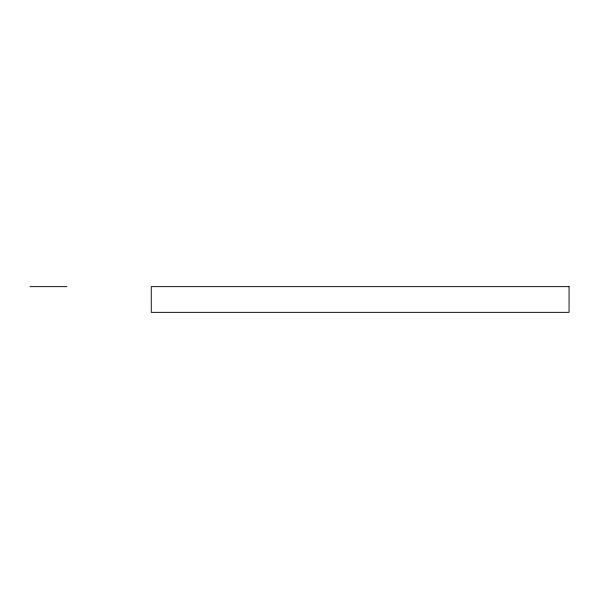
<?xml version="1.0" encoding="UTF-8"?>
<svg xmlns="http://www.w3.org/2000/svg" width="599" height="599" viewBox="0 0 599 599"><rect width="100%" height="100%" fill="white"/><g stroke="black" fill="none" stroke-linecap="round" stroke-linejoin="round"><path stroke-width="0.9" d="M29.95 286.644L66.908 286.644M569.05 286.644L151.27 286.644L151.27 312.356L569.05 312.356L569.05 286.644"/></g></svg>
